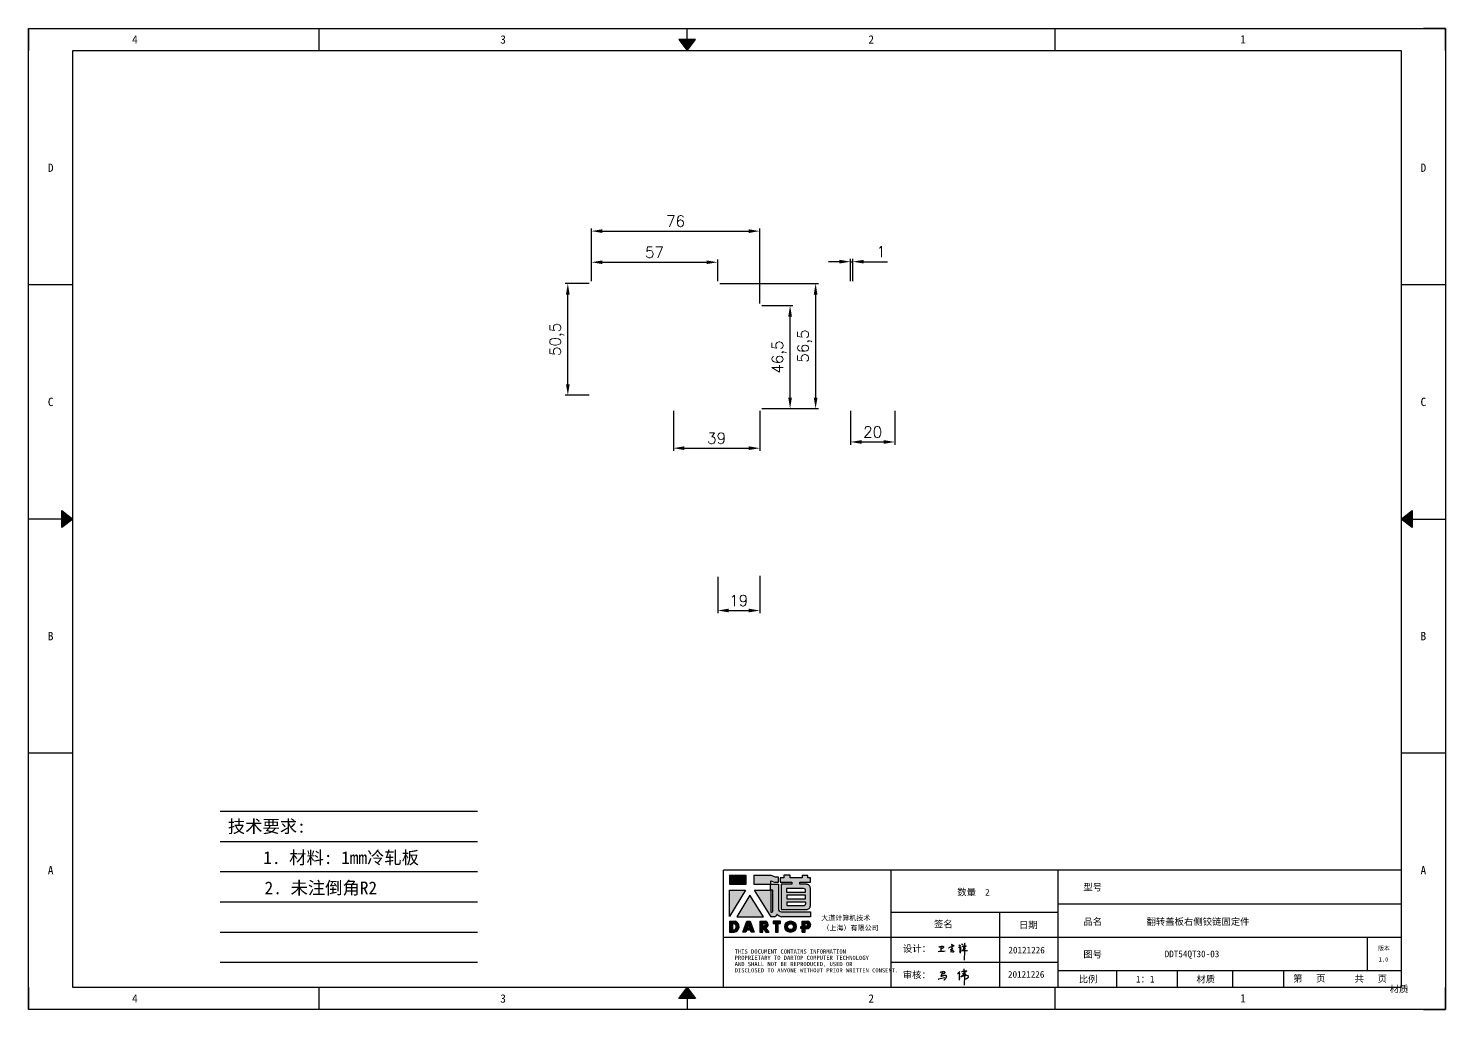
# Model space of a CAD drawing. Header units: millimetres. Extents: x 25928 to 50356, y -44172 to 20163.
# Drawn here: x 35511 to 36151, y -15592 to -15148 of the extents above; entities that cross this region are included whole.
import ezdxf
from ezdxf.enums import TextEntityAlignment as Align

# ---------------------------------------------------------------- set-up
doc = ezdxf.new("R2010")
doc.units = ezdxf.units.MM
doc.linetypes.add('DOT', pattern=[0.25, 0, -0.25])
doc.layers.add('4', color=7, linetype='Continuous')
doc.layers.add('print', color=30, linetype='Continuous')
doc.layers.add('dim', color=2, linetype='Continuous', lineweight=9)
doc.styles.add('Dartop', font='')
doc.styles.add('HZ', font='')
doc.styles.add('hzHT', font='simhei.ttf')
doc.styles.get("Standard").update_dxf_attribs({"font": 'txt', "bigfont": 'gbcbig.shx'})
doc.styles.get('Dartop').set_extended_font_data('FangSong_GB2312')
doc.styles.get('HZ').set_extended_font_data('SimSun')
doc.dimstyles.new('small', dxfattribs={"dimtxt": 5, "dimasz": 5, "dimexe": 1.25, "dimexo": 1, "dimgap": 2, "dimtad": 1, "dimtxsty": 'Standard', "dimcen": 2.5, "dimadec": 0, "dimazin": 0, "dimtfac": 1, "dimtmove": 0, "dimatfit": 3, "dimfxl": 0, "dimarcsym": 0})

# ---------------------------------------------------------------- blocks, each defined once
blk = doc.blocks.new('*D987')
at = {"layer": 'Defpoints', "color": 0}
for p in [(35882.47, -15320.19, -744.27), (35902.47, -15320.19, -769.27), (35902.47, -15335.25)]:
    blk.add_point(p, dxfattribs=at)
at = {"layer": 'dim', "color": 0, "lineweight": -2}
for p, q in [((35882.47, -15321.19), (35882.47, -15336.5)), ((35902.47, -15321.19), (35902.47, -15336.5)), ((35887.47, -15335.25), (35897.47, -15335.25))]:
    blk.add_line(p, q, dxfattribs=at)
at = {"layer": 'dim', "color": 0}
for points in [[(35887.47, -15334.41), (35887.47, -15336.08), (35882.47, -15335.25)], [(35897.47, -15334.41), (35897.47, -15336.08), (35902.47, -15335.25)]]:
    blk.add_solid(points, dxfattribs=at)
at = {"layer": 'dim', "color": 0, "insert": (35892.47, -15330.75), "char_height": 5, "attachment_point": 5}
blk.add_mtext('20', dxfattribs=at)
blk = doc.blocks.new('*D1006')
at = {"layer": 'Defpoints', "color": 0}
for p in [(35822.5, -15395.12, 50.32), (35841.5, -15394.73, 8.82), (35841.5, -15411.37)]:
    blk.add_point(p, dxfattribs=at)
at = {"layer": 'dim', "color": 0, "lineweight": -2}
for p, q in [((35822.5, -15396.12), (35822.5, -15412.62)), ((35841.5, -15395.73), (35841.5, -15412.62)), ((35827.5, -15411.37), (35836.5, -15411.37))]:
    blk.add_line(p, q, dxfattribs=at)
at = {"layer": 'dim', "color": 0}
for points in [[(35827.5, -15410.53), (35827.5, -15412.2), (35822.5, -15411.37)], [(35836.5, -15410.53), (35836.5, -15412.2), (35841.5, -15411.37)]]:
    blk.add_solid(points, dxfattribs=at)
at = {"layer": 'dim', "color": 0, "insert": (35832, -15406.87), "char_height": 5, "attachment_point": 5}
blk.add_mtext('19', dxfattribs=at)
blk = doc.blocks.new('*D989')
at = {"layer": 'Defpoints', "color": 0}
for p in [(35841.5, -15240.03), (35765.5, -15263.69, -11.3), (35841.5, -15273.69, 7.7)]:
    blk.add_point(p, dxfattribs=at)
at = {"layer": 'dim', "color": 0, "lineweight": -2}
for p, q in [((35765.5, -15262.69), (35765.5, -15238.78)), ((35770.5, -15240.03), (35836.5, -15240.03)), ((35841.5, -15272.69), (35841.5, -15238.78))]:
    blk.add_line(p, q, dxfattribs=at)
at = {"layer": 'dim', "color": 0}
for points in [[(35770.5, -15239.2), (35770.5, -15240.87), (35765.5, -15240.03)], [(35836.5, -15239.2), (35836.5, -15240.87), (35841.5, -15240.03)]]:
    blk.add_solid(points, dxfattribs=at)
at = {"layer": 'dim', "color": 0, "insert": (35803.5, -15235.53), "char_height": 5, "attachment_point": 5}
blk.add_mtext('76', dxfattribs=at)
blk = doc.blocks.new('*D1007')
at = {"layer": 'Defpoints', "color": 0}
for p in [(35822.5, -15254.09), (35765.5, -15263.07), (35822.5, -15263.69, -11.3)]:
    blk.add_point(p, dxfattribs=at)
at = {"layer": 'dim', "color": 0, "lineweight": -2}
for p, q in [((35765.5, -15262.07), (35765.5, -15252.84)), ((35770.5, -15254.09), (35817.5, -15254.09)), ((35822.5, -15262.69), (35822.5, -15252.84))]:
    blk.add_line(p, q, dxfattribs=at)
at = {"layer": 'dim', "color": 0}
for points in [[(35770.5, -15253.26), (35770.5, -15254.92), (35765.5, -15254.09)], [(35817.5, -15253.26), (35817.5, -15254.92), (35822.5, -15254.09)]]:
    blk.add_solid(points, dxfattribs=at)
at = {"layer": 'dim', "color": 0, "insert": (35794, -15249.59), "char_height": 5, "attachment_point": 5}
blk.add_mtext('57', dxfattribs=at)
blk = doc.blocks.new('*D990')
at = {"layer": 'Defpoints', "color": 0}
for p in [(35802.5, -15320.19, -11.3), (35841.5, -15320.19, 7.7), (35841.5, -15338.06)]:
    blk.add_point(p, dxfattribs=at)
at = {"layer": 'dim', "color": 0, "lineweight": -2}
for p, q in [((35802.5, -15321.19), (35802.5, -15339.31)), ((35841.5, -15321.19), (35841.5, -15339.31)), ((35807.5, -15338.06), (35836.5, -15338.06))]:
    blk.add_line(p, q, dxfattribs=at)
at = {"layer": 'dim', "color": 0}
for points in [[(35807.5, -15337.22), (35807.5, -15338.89), (35802.5, -15338.06)], [(35836.5, -15337.22), (35836.5, -15338.89), (35841.5, -15338.06)]]:
    blk.add_solid(points, dxfattribs=at)
at = {"layer": 'dim', "color": 0, "insert": (35822, -15333.56), "char_height": 5, "attachment_point": 5}
blk.add_mtext('39', dxfattribs=at)
blk = doc.blocks.new('*D991')
at = {"layer": 'Defpoints', "color": 0}
for p in [(35822.5, -15263.69, -11.3), (35841.5, -15320.19, 7.7), (35866.72, -15320.19)]:
    blk.add_point(p, dxfattribs=at)
at = {"layer": 'dim', "color": 0, "lineweight": -2}
for p, q in [((35823.5, -15263.69), (35867.97, -15263.69)), ((35866.72, -15268.69), (35866.72, -15315.19)), ((35842.5, -15320.19), (35867.97, -15320.19))]:
    blk.add_line(p, q, dxfattribs=at)
at = {"layer": 'dim', "color": 0}
for points in [[(35865.88, -15268.69), (35867.55, -15268.69), (35866.72, -15263.69)], [(35865.88, -15315.19), (35867.55, -15315.19), (35866.72, -15320.19)]]:
    blk.add_solid(points, dxfattribs=at)
at = {"layer": 'dim', "color": 0, "insert": (35861.8, -15291.94), "char_height": 5, "attachment_point": 5, "rotation": 90}
blk.add_mtext('56,5', dxfattribs=at)
blk = doc.blocks.new('*D992')
at = {"layer": 'Defpoints', "color": 0}
for p in [(35841.5, -15273.69, 7.7), (35855.19, -15273.69), (35841.5, -15320.19, 7.7)]:
    blk.add_point(p, dxfattribs=at)
at = {"layer": 'dim', "color": 0, "lineweight": -2}
for p, q in [((35842.5, -15273.69), (35856.44, -15273.69)), ((35855.19, -15315.19), (35855.19, -15278.69)), ((35842.5, -15320.19), (35856.44, -15320.19))]:
    blk.add_line(p, q, dxfattribs=at)
at = {"layer": 'dim', "color": 0}
for points in [[(35854.36, -15278.69), (35856.03, -15278.69), (35855.19, -15273.69)], [(35854.36, -15315.19), (35856.03, -15315.19), (35855.19, -15320.19)]]:
    blk.add_solid(points, dxfattribs=at)
at = {"layer": 'dim', "color": 0, "insert": (35850.28, -15296.94), "char_height": 5, "attachment_point": 5, "rotation": 90}
blk.add_mtext('46,5', dxfattribs=at)
blk = doc.blocks.new('*D993')
at = {"layer": 'Defpoints', "color": 0}
for p in [(35754.85, -15263.69), (35765.5, -15263.69, -11.3), (35765.5, -15314.19, -11.3)]:
    blk.add_point(p, dxfattribs=at)
at = {"layer": 'dim', "color": 0, "lineweight": -2}
for p, q in [((35764.5, -15263.69), (35753.6, -15263.69)), ((35754.85, -15309.19), (35754.85, -15268.69)), ((35764.5, -15314.19), (35753.6, -15314.19))]:
    blk.add_line(p, q, dxfattribs=at)
at = {"layer": 'dim', "color": 0}
for points in [[(35754.02, -15268.69), (35755.68, -15268.69), (35754.85, -15263.69)], [(35754.02, -15309.19), (35755.68, -15309.19), (35754.85, -15314.19)]]:
    blk.add_solid(points, dxfattribs=at)
at = {"layer": 'dim', "color": 0, "insert": (35749.93, -15288.94), "char_height": 5, "attachment_point": 5, "rotation": 90}
blk.add_mtext('50,5', dxfattribs=at)
blk = doc.blocks.new('*D997')
at = {"layer": 'Defpoints', "color": 0}
for p in [(35883.47, -15253.83), (35882.47, -15263.69, -707.27), (35883.47, -15263.69, -707.27)]:
    blk.add_point(p, dxfattribs=at)
at = {"layer": 'dim', "color": 0, "lineweight": -2}
for p, q in [((35877.47, -15253.83), (35872.47, -15253.83)), ((35882.47, -15262.69), (35882.47, -15252.58)), ((35882.47, -15253.83), (35883.47, -15253.83)), ((35883.47, -15262.69), (35883.47, -15252.58)), ((35888.47, -15253.83), (35899.13, -15253.83))]:
    blk.add_line(p, q, dxfattribs=at)
at = {"layer": 'dim', "color": 0}
for points in [[(35877.47, -15252.99), (35877.47, -15254.66), (35882.47, -15253.83)], [(35888.47, -15252.99), (35888.47, -15254.66), (35883.47, -15253.83)]]:
    blk.add_solid(points, dxfattribs=at)
at = {"layer": 'dim', "color": 0, "insert": (35896.3, -15249.33), "char_height": 5, "attachment_point": 5}
blk.add_mtext('1', dxfattribs=at)
blk = doc.blocks.new('*U862')
at = {"color": 254, "linetype": 'Continuous', "extrusion": (0, 0, -1)}
for points in [[(-17, 0.333), (-16.812, 0.25), (-17, 0.5)], [(-17, 0.333), (-17.188, 0.25), (-16.812, 0.25)], [(-17, 0.333), (-17, 0.5), (-17.188, 0.25)]]:
    blk.add_solid(points, dxfattribs=at)
blk = doc.blocks.new('*U861')
at = {"color": 254, "linetype": 'Continuous', "extrusion": (0, 0, -1)}
for points in [[(-33.167, 11), (-33, 11), (-33.25, 11.188)], [(-33.167, 11), (-33.25, 11.188), (-33.25, 10.812)], [(-33.167, 11), (-33.25, 10.812), (-33, 11)]]:
    blk.add_solid(points, dxfattribs=at)
blk = doc.blocks.new('*U863')
at = {"color": 254, "linetype": 'Continuous'}
for points in [[(17, 21.667), (17.188, 21.75), (16.812, 21.75)], [(17, 21.667), (16.812, 21.75), (17, 21.5)], [(17, 21.667), (17, 21.5), (17.188, 21.75)]]:
    blk.add_solid(points, dxfattribs=at)
blk = doc.blocks.new('*U860')
at = {"color": 254, "linetype": 'Continuous', "extrusion": (0, 0, -1)}
for points in [[(-0.833, 11), (-0.75, 10.812), (-0.75, 11.188)], [(-0.833, 11), (-0.75, 11.188), (-1, 11)], [(-0.833, 11), (-1, 11), (-0.75, 10.812)]]:
    blk.add_solid(points, dxfattribs=at)
blk = doc.blocks.new('dadao')
for p, q in [((48, 19.2), (44.9, 10.4)), ((44.9, 10.4), (51.2, 10.4)), ((51.2, 10.4), (48, 19.2))]:
    blk.add_line(p, q)
for points in [[(41.8, 121.6), (41.8, 143.7), (-0.4, 143.7), (-0.4, 121.6), (41.8, 121.6)], [(104.8, 122), (104.8, 130.3), (114.1, 126.3), (124.2, 126.3), (124.2, 139.6), (115.9, 139.6), (105.1, 143.9), (61.5, 143.9)], [(61.7, 144), (61.7, 121.3), (103.9, 121.3)], [(113.4, 38.7), (105.1, 38.7), (63, 106.5), (103.9, 106.5), (103.9, 120.9), (103.9, 121.3)], [(109.7, 53.6), (109.7, 106.2), (104.3, 106.2), (104.3, 50.4), (106.6, 50.4)], [(144.6, 94.4), (144.6, 84.8), (192, 84.8), (192, 94.1), (144.9, 94.1)], [(120.2, 45), (119.5, 45), (119.5, 44.6)], [(0, 28), (0, 0), (11.8, 0)], [(0.1, 28), (14, 28)], [(7.1, 21.8), (7.1, 6.1), (12, 6.1)], [(7.1, 21.8), (11.4, 21.8)], [(76.8, 28.2), (76.8, 0), (84.1, 0), (84.1, 11.1), (91.6, -0.1), (100.3, -0.1), (91.7, 11.1)], [(76.8, 28.2), (90.6, 28.2)], [(84, 22.7), (84, 15.3), (87.2, 15.3)], [(84, 22.7), (87.3, 22.7)], [(183.7, 0), (183.7, 9.6), (180.6, 9.6), (180.6, 14.9), (183.8, 14.9), (183.8, 28.1), (196.1, 28.1), (196.5, 28.1)], [(183.7, 0), (190.9, 0), (190.9, 9.6), (198.8, 9.6)], [(194.9, 22.3), (190.8, 22.3), (190.8, 15), (194.4, 15)]]:
    blk.add_lwpolyline(points)
blk.add_lwpolyline([(137.1, 144.2), (137.1, 137.9), (128.3, 137.9), (128.3, 126.5), (157.3, 126.5), (157.3, 121.5), (130.3, 121.5), (130.3, 57.5), (194.4, 57.5, 0.414214), (204.4, 67.5), (204.4, 111.3, 0.414214), (194.4, 121.3), (177.5, 121.3), (177.5, 126.3), (204.7, 126.3), (204.7, 137.7), (198.2, 137.7), (198.2, 143.9), (183.3, 143.9), (183.3, 138), (153, 138), (153, 144.2), (137.1, 144.2)], format="xyb", close=True)
for points in [[(104.8, 122), (123.4, 122), (123.4, 60, 0.414214), (131.4, 52), (204.8, 52), (204.8, 39.1), (131.7, 39.1)], [(144.3, 110.8), (144.3, 101.8), (192.3, 101.8), (192.3, 105.5, 0.414214), (187.3, 110.5), (144.3, 110.5)], [(144.6, 77), (144.6, 67.5), (187.6, 67.5, 0.414214), (192.6, 72.5), (192.6, 76.4), (144.6, 76.4)]]:
    blk.add_lwpolyline(points, format="xyb")
for points in [[(-0.3, 106.2), (40.4, 106.2), (-0.3, 39.7), (-0.3, 106.2)], [(51.7, 94.1), (18.4, 39.3), (86.2, 39.3)], [(43.8, 28.2), (51.8, 28.2), (62.6, -0.1), (55, -0.1), (53.2, 5), (42.9, 5), (41.1, 0), (33.6, 0)], [(110, 28.1), (110, 21.9), (116, 21.9), (116, -0.1), (123.2, -0.1), (123.2, 22), (129.2, 22), (129.2, 28.1), (110, 28.1)]]:
    blk.add_lwpolyline(points, close=True)
for radius in [14.5, 7.44]:
    blk.add_circle((154.2, 14.2), radius)
for centre, radius, start, end in [((99.2, 60.7), 12.6, 305.6399, 325.969), ((111.6, 46.7), 8.19, 282.9811, 347.6627), ((136, 61.7), 22.9, 226.7358, 259.3209), ((8.5, 13.9), 8.49, 294.2143, 69.7177), ((9.6, 14.2), 14.4, 278.6604, 72.3203), ((86.4, 19), 3.8, 282.527, 76.7196), ((88.6, 19.4), 8.95, 290.6073, 77.2124), ((193.7, 18.7), 3.8, 280.9891, 72.5513), ((195.7, 18.6), 9.51, 288.8959, 85.2442)]:
    blk.add_arc(centre, radius, start, end)
blk = doc.blocks.new('h')
for p, q in [((20768.1, -2360.9), (20773, -2359.1)), ((20769.5, -2366.9), (20769.8, -2370.6)), ((20769.8, -2370.6), (20770.9, -2378)), ((20770.9, -2378), (20771.5, -2370.6)), ((20772.4, -2369.3), (20774.9, -2367.8)), ((20773, -2359.1), (20784.1, -2355.2)), ((20773.3, -2331.8), (20775.3, -2338.7)), ((20789.1, -2340.9), (20773.5, -2331.9)), ((20775.3, -2338.7), (20775.6, -2351.2)), ((20775.6, -2351.2), (20775.5, -2357.3)), ((20782.2, -2369.2), (20780, -2377.1)), ((20780, -2377.1), (20788.3, -2371.3)), ((20780.1, -2366.4), (20780.8, -2366.4)), ((20781.9, -2367.4), (20782.2, -2369.2)), ((20845.7, -2343.5), (20848.4, -2353)), ((20848.9, -2370.3), (20847.9, -2424)), ((20848.4, -2353), (20848.9, -2370.3))]:
    blk.add_line(p, q)
for points in [[(20696.6, -2372.4, 0.002073), (20710.6, -2371.9, 0.016137), (20719.6, -2371.3, 0.008314), (20736.9, -2369.3)], [(20699.1, -2348.2, -0.029745), (20704.6, -2345.4, -0.046842), (20708.4, -2344.2, -0.00919), (20714.3, -2343, -0.018517), (20717.2, -2342.5, -0.037841), (20720.3, -2342.4, -0.039541), (20723.2, -2342.8, -0.149785), (20726, -2344.3, -0.204935), (20726.9, -2346.6, -0.074872), (20726.5, -2348.3, -0.061615), (20725.6, -2350.3, -0.034204), (20723.8, -2352.6, -0.045776), (20722.3, -2354.1, -0.054985), (20720.4, -2355.3, -0.036348), (20717.3, -2356.5, -0.067752), (20715.7, -2356.8, -0.043553), (20713.2, -2356.7)], [(20755, -2351.9, -0.024077), (20759.9, -2350.1, -0.013147), (20768.7, -2346.5, -0.00522), (20775.4, -2344.1, -0.018517), (20777.3, -2343.4, -0.008274), (20786.3, -2341, -0.039541), (20788.3, -2340.8, -0.079216), (20789.4, -2341, -0.204935)], [(20813.5, -2350.1, 0.007348), (20815.9, -2348.7, 0.008421), (20818, -2347.3, 0.009459), (20819.7, -2346.2, -0.016325), (20820.7, -2345.5, -0.173771), (20821.8, -2345.3, -0.085159), (20823.9, -2346, -0.125883), (20826, -2347.9, -0.160659), (20826.6, -2350.1, -0.010447), (20826.5, -2352.3, -0.008247), (20826.2, -2355.1, -0.002698), (20825.3, -2374, 0.001562), (20823.9, -2383.7, 0.016137)], [(20816.8, -2335, -0.053561), (20819.6, -2336.1, -0.075272), (20821.3, -2337.3, -0.005295), (20822.5, -2338.5, -0.009337), (20823.1, -2339.1, -0.026146), (20823.7, -2339.8, -0.016644), (20824.5, -2340.9)], [(20832.1, -2329.2, -0.053561), (20834.9, -2330.3, -0.075272), (20836.7, -2331.5, -0.005295), (20837.8, -2332.6, -0.009337), (20838.5, -2333.3, -0.026146), (20839, -2334, -0.016644), (20839.8, -2335.1)], [(20836, -2343.7, -0.02797), (20842.1, -2342.6, -0.048868), (20845.6, -2342.2, -0.00919), (20851.1, -2341.4, -0.018517), (20853.9, -2341.1, -0.037841), (20856.7, -2341.2, -0.039541), (20859.4, -2341.6, -0.018282), (20840.6, -2354.7, -0.000937)], [(20847.6, -2340.2, 0.021784), (20849.6, -2335.9, 0.028296), (20850.8, -2332.4, 0.008136), (20851.9, -2328.2, 0.028913), (20852.2, -2327, 0.08193), (20852.1, -2325.9, 0.075058), (20851.7, -2324.7, 0.275043)]]:
    blk.add_lwpolyline(points, format="xyb")
for points in [[(20711.3, -2343.5), (20711.3, -2343.5), (20711.5, -2355.8), (20710.7, -2368), (20710.6, -2371.9)], [(20821.5, -2350.6), (20822.4, -2359.2), (20822.2, -2364.9), (20821.7, -2369), (20821.3, -2376.3), (20823.6, -2368.5), (20827.2, -2366.3), (20829.5, -2366.3)], [(20840.6, -2354.7), (20850, -2354.7), (20855, -2354.3), (20845.9, -2361.1), (20840.5, -2364), (20833, -2367.5), (20863.2, -2367.4), (20865.9, -2367.3)]]:
    blk.add_lwpolyline(points)
for centre, radius, start, end in [((20773.7, -2371.2), 2.3, 121.9907, 163.60158), ((20787.5, -2406), 40.3, 100.61827, 108.24823), ((20780.8, -2367.6), 1.15, 9.4675, 90)]:
    blk.add_arc(centre, radius, start, end)

msp = doc.modelspace()

# ---------------------------------------------------------------- hatches: boundary and pattern name
for points in [[(35835.32, -15531.013), (35827.786, -15531.013), (35827.786, -15534.949), (35835.32, -15534.949)], [(35835.077, -15537.703), (35827.806, -15537.703), (35827.806, -15549.574)], [(35837.093, -15539.857), (35831.149, -15549.653), (35843.252, -15549.653)], [(35850.937, -15551.658), (35847.497, -15551.658), (35847.497, -15552.749), (35848.57, -15552.749), (35848.57, -15556.681), (35849.855, -15556.681), (35849.855, -15552.746), (35850.937, -15552.746)]]:
    msp.add_hatch(color=0).paths.add_polyline_path(points)
h = msp.add_hatch(color=0)
h.paths.add_polyline_path([(35846.578, -15533.405), (35848.241, -15534.123), (35850.039, -15534.123), (35850.039, -15531.744), (35848.555, -15531.744), (35846.623, -15530.981), (35838.88, -15530.981), (35838.88, -15535.005), (35846.414, -15535.005), (35846.414, -15535.086), (35846.414, -15537.658), (35839.108, -15537.658), (35846.623, -15549.752), (35848.111, -15549.752, 0.2793748), (35849.197, -15548.695), (35849.197, -15548.64), (35849.328, -15548.64, 0.1431454), (35851.377, -15549.682), (35864.435, -15549.682), (35864.435, -15547.389), (35851.321, -15547.389, -0.4142136), (35849.893, -15545.96), (35849.893, -15534.878), (35846.578, -15534.878)])
h.paths.add_polyline_path([(35846.49, -15537.709), (35847.447, -15537.709), (35847.447, -15547.096, -0.0889357), (35846.892, -15547.667), (35846.486, -15547.667)], flags=16)
h = msp.add_hatch(color=0)
h.paths.add_polyline_path([(35864.413, -15532.077), (35863.251, -15532.077), (35863.251, -15530.972), (35860.595, -15530.972), (35860.595, -15532.022), (35855.174, -15532.022), (35855.174, -15530.917), (35852.334, -15530.917), (35852.334, -15532.042), (35850.765, -15532.042), (35850.765, -15534.08), (35855.943, -15534.08), (35855.943, -15534.981), (35851.118, -15534.981), (35851.118, -15546.391), (35862.572, -15546.391, 0.4142136), (35864.358, -15544.605), (35864.358, -15536.792, 0.4142136), (35862.572, -15535.006), (35859.544, -15535.006), (35859.544, -15534.122), (35864.413, -15534.122)])
h.paths.add_polyline_path([(35861.307, -15536.941, -0.4142136), (35862.2, -15537.833), (35862.2, -15538.488), (35853.624, -15538.488), (35853.624, -15536.941)], flags=16)
h.paths.add_polyline_path([(35862.144, -15539.87), (35862.144, -15541.528), (35853.68, -15541.528), (35853.68, -15539.87)], flags=16)
h.paths.add_polyline_path([(35862.255, -15543.02), (35862.255, -15543.73, -0.4142136), (35861.362, -15544.623), (35853.68, -15544.623), (35853.68, -15543.02)], flags=16)
h = msp.add_hatch(color=0)
h.paths.add_polyline_path([(35830.354, -15551.676), (35827.86, -15551.676), (35827.86, -15556.666), (35829.96, -15556.666, 0.7930159)])
h.paths.add_polyline_path([(35829.997, -15555.574), (35829.125, -15555.574), (35829.125, -15552.769), (35829.901, -15552.769, -0.6713609)], flags=16)
h = msp.add_hatch(color=0)
h.paths.add_polyline_path([(35837.111, -15551.635), (35835.688, -15551.635), (35833.857, -15556.672), (35835.206, -15556.672), (35835.523, -15555.779), (35837.35, -15555.779), (35837.674, -15556.683), (35839.033, -15556.683)])
h.paths.add_polyline_path([(35837.001, -15554.817), (35835.869, -15554.817), (35836.424, -15553.234)], flags=16)
h = msp.add_hatch(color=0)
h.paths.add_polyline_path([(35844.031, -15551.638), (35841.578, -15551.638), (35841.578, -15556.675), (35842.874, -15556.675), (35842.874, -15554.678), (35844.207, -15556.693), (35845.773, -15556.693), (35844.24, -15554.691, 0.7440549)])
h.paths.add_polyline_path([(35842.862, -15553.933), (35842.862, -15552.61), (35843.442, -15552.61, -0.796809), (35843.433, -15553.933)], flags=16)
h = msp.add_hatch(color=0)
h.paths.add_polyline_path([(35852.807, -15554.138, 1), (35857.978, -15554.138, 1)])
h.paths.add_polyline_path([(35856.721, -15554.138, -1), (35854.064, -15554.138, -1)], flags=16)
h = msp.add_hatch(color=0)
h.paths.add_polyline_path([(35862.938, -15551.65), (35862.864, -15551.65), (35860.677, -15551.65), (35860.677, -15554.001), (35860.097, -15554.001), (35860.097, -15554.955), (35860.668, -15554.955), (35860.668, -15556.666), (35861.945, -15556.666), (35861.945, -15554.948), (35863.348, -15554.948, 0.8123038)])
h.paths.add_polyline_path([(35861.926, -15553.994), (35861.926, -15552.679), (35862.652, -15552.679, -0.7782134), (35862.578, -15553.994)], flags=16)

# ---------------------------------------------------------------- linework, layer by layer
at = {"color": 0, "linetype": 'DOT'}
for p, q in [((35511.296, -15148.455), (36141.089, -15148.455)), ((35511.296, -15581.552), (35511.296, -15158.527)), ((36151.161, -15158.527), (36151.161, -15581.552)), ((36141.089, -15591.624), (35511.296, -15591.624))]:
    msp.add_line(p, q, dxfattribs=at)
at = {"color": 0}
for p, q in [((35511.296, -15148.455), (35511.296, -15158.527)), ((35642.524, -15158.527), (35642.524, -15148.455)), ((35808.712, -15153.491), (35808.712, -15148.455)), ((35974.9, -15158.527), (35974.9, -15148.455)), ((36151.161, -15148.455), (36141.089, -15148.455)), ((36151.161, -15158.527), (36151.161, -15148.455)), ((35531.44, -15581.552), (35531.44, -15158.527)), ((35531.44, -15158.527), (36131.017, -15158.527)), ((36131.017, -15158.527), (36131.017, -15581.552)), ((35531.44, -15264.283), (35511.296, -15264.283)), ((36151.161, -15264.283), (36131.017, -15264.283)), ((35526.404, -15370.04), (35511.296, -15370.04)), ((36136.053, -15370.04), (36151.161, -15370.04)), ((35531.44, -15475.796), (35511.296, -15475.796)), ((36151.161, -15475.796), (36131.017, -15475.796)), ((36131.017, -15528.674), (35825.079, -15528.674)), ((35825.079, -15581.552), (35825.079, -15528.674)), ((35900.619, -15528.674), (35900.619, -15581.552)), ((35976.159, -15581.552), (35976.159, -15528.674)), ((35900.619, -15547.559), (35976.159, -15547.559)), ((35949.72, -15547.559), (35949.72, -15581.552)), ((35976.159, -15543.782), (36131.017, -15543.782)), ((35825.079, -15558.89), (35900.619, -15558.89)), ((35900.619, -15558.89), (36131.017, -15558.89)), ((36115.909, -15573.998), (36115.909, -15558.89)), ((35900.619, -15570.221), (35976.159, -15570.221)), ((35976.159, -15573.998), (36131.017, -15573.998)), ((36002.736, -15581.552), (36002.736, -15573.998)), ((36030.126, -15581.552), (36030.126, -15573.998)), ((36055.025, -15581.552), (36055.025, -15573.998)), ((36078.139, -15581.552), (36078.139, -15573.998)), ((35511.296, -15581.552), (35511.296, -15591.624)), ((36131.017, -15581.552), (35531.44, -15581.552)), ((35642.524, -15591.624), (35642.524, -15581.552)), ((35808.712, -15586.588), (35808.712, -15591.624)), ((35974.9, -15591.624), (35974.9, -15581.552)), ((36151.161, -15591.624), (36151.161, -15581.552)), ((36141.089, -15591.624), (36151.161, -15591.624))]:
    msp.add_line(p, q, dxfattribs=at)
for p, q in [((35933.629, -15573.259), (35933.845, -15575.07)), ((35933.061, -15576.385), (35932.318, -15576.787)), ((35933.595, -15576.1), (35933.061, -15576.385)), ((35933.091, -15575.499), (35934.035, -15575.499)), ((35934.538, -15575.453), (35933.595, -15576.1)), ((35933.881, -15576.406), (35933.801, -15580.566)), ((35933.845, -15575.07), (35933.881, -15576.406)), ((35934.035, -15575.499), (35934.538, -15575.453))]:
    msp.add_line(p, q)
for points in [[(35808.712, -15158.527), (35812.489, -15153.491), (35804.935, -15153.491), (35808.712, -15158.527)], [(35531.44, -15370.04), (35526.404, -15373.817), (35526.404, -15366.262), (35531.44, -15370.04)], [(36131.017, -15370.04), (36136.053, -15366.262), (36136.053, -15373.817), (36131.017, -15370.04)], [(35808.712, -15581.552), (35812.489, -15586.588), (35804.935, -15586.588), (35808.712, -15581.552)]]:
    msp.add_lwpolyline(points, close=True, dxfattribs=at)
for points in [[(35932.628, -15574.386, -0.0279703), (35933.238, -15574.273, -0.0488679), (35933.592, -15574.235, -0.0091902), (35934.148, -15574.153, -0.0185172), (35934.426, -15574.127, -0.0378406), (35934.711, -15574.133, -0.0395413), (35934.98, -15574.181, -0.0182819), (35933.091, -15575.499, -0.0009369)], [(35922.885, -15574.846, -0.029745), (35923.317, -15574.63, -0.0468422), (35923.609, -15574.536, -0.0091902), (35924.065, -15574.443, -0.0185172), (35924.294, -15574.41, -0.0378406), (35924.53, -15574.403, -0.0395413), (35924.754, -15574.431, -0.1497852), (35924.974, -15574.55, -0.2049352), (35925.041, -15574.724, -0.0748717), (35925.015, -15574.861, -0.0616146), (35924.941, -15575.012, -0.0342039), (35924.806, -15575.19, -0.0457759), (35924.685, -15575.306, -0.054985), (35924.538, -15575.398, -0.0363479), (35924.296, -15575.494, -0.0677521), (35924.175, -15575.515, -0.0435534), (35923.984, -15575.505)], [(35932.318, -15576.787, -0.029745), (35932.992, -15576.449, -0.0468422), (35933.448, -15576.303, -0.0091902), (35934.16, -15576.159, -0.0185172), (35934.517, -15576.107, -0.0378406), (35934.885, -15576.096, -0.0395413), (35935.235, -15576.139, -0.1497852), (35935.576, -15576.326, -0.2049352), (35935.681, -15576.596, -0.0748717), (35935.641, -15576.81, -0.0616146), (35935.525, -15577.046, -0.0342039), (35935.314, -15577.324, -0.0457759), (35935.126, -15577.504, -0.054985), (35934.898, -15577.648, -0.0363479), (35934.52, -15577.798, -0.0677521), (35934.33, -15577.831, -0.0435534), (35934.033, -15577.815)]]:
    msp.add_lwpolyline(points, format="xyb")
msp.add_lwpolyline([(35923.837, -15574.487), (35923.837, -15574.487), (35923.693, -15575.372), (35923.455, -15576.205), (35923.3, -15576.715)])
for centre, radius, start, end in [((35921.78, -15576.251), 1.596, 281.076982, 291.212632), ((35886.68, -15433.776), 148.319, 283.91895, 284.971512), ((35925.739, -15580.937), 4.876, 113.202449, 120.017497), ((35924.594, -15578.268), 1.971, 102.47486, 113.202449), ((35927.451, -15591.179), 15.195, 100.36867, 102.47486), ((35924.277, -15576.999), 1.257, 283.816254, 294.030509), ((35925.39, -15579.916), 3.745, 96.125337, 100.36867), ((35924.545, -15577.621), 0.58, 294.836428, 309.901134), ((35916.813, -15570.487), 11.096, 316.919563, 320.58866), ((35925.191, -15578.056), 1.875, 87.457037, 96.125337), ((35925.198, -15577.899), 1.717, 78.399567, 87.457037), ((35923.101, -15575.877), 2.821, 324.094808, 331.378357), ((35925.44, -15576.718), 0.511, 44.324655, 78.399567), ((35925.29, -15576.984), 0.377, 319.573073, 337.48549), ((35924.252, -15576.155), 1.694, 324.910666, 333.348429), ((35925.076, -15576.462), 0.825, 326.76781, 340.871018), ((35925.603, -15576.559), 0.284, 357.998393, 44.324655), ((35925.326, -15576.549), 0.561, 340.871018, 357.998393), ((35927.096, -15568.855), 7.458, 299.265464, 300.9495), ((35943.991, -15631.367), 57.583, 102.46592, 103.2053), ((35904.75, -15547.532), 38.128, 313.366132, 315.296084), ((36051.992, -15595.766), 121.7, 171.410173, 171.768083), ((35931.567, -15575.385), 0.244, 52.375745, 91.291159), ((35717.119, -15568.468), 214.732, 357.565664, 358.057278), ((35931.483, -15575.347), 0.279, 357.196828, 33.705179), ((35925.195, -15574.935), 6.583, 352.912546, 354.802684), ((35927.664, -15575.16), 4.103, 354.802684, 357.196828)]:
    msp.add_arc(centre, radius, start, end)
at = {"layer": 'Defpoints'}
for p, q in [((35597.839, -15501.965), (35714.098, -15501.965)), ((35597.839, -15515.615), (35714.098, -15515.615)), ((35597.839, -15515.615), (35714.098, -15515.615)), ((35597.839, -15529.265), (35714.098, -15529.265)), ((35597.839, -15542.915), (35714.098, -15542.915)), ((35597.839, -15556.565), (35714.098, -15556.565)), ((35597.839, -15570.215), (35714.098, -15570.215))]:
    msp.add_line(p, q, dxfattribs=at)
at = {"layer": 'print'}
msp.add_lwpolyline([(35511.296, -15148.455), (36151.161, -15148.455), (36151.161, -15591.624), (35511.296, -15591.624)], close=True, dxfattribs=at)

# ---------------------------------------------------------------- block references
at = {"color": 0, "linetype": 'Continuous', "xscale": 20.14402654906928, "yscale": 20.14402654921842, "zscale": 20.14402654921862}
for name, p in [('*U863', (35466.264, -15591.624)), ('*U860', (35511.296, -15591.624)), ('*U861', (35466.264, -15591.624)), ('*U862', (35466.264, -15591.624))]:
    msp.add_blockref(name, p, dxfattribs=at)
at = {"color": 0}
for name, p, xscale, yscale, zscale in [('dadao', (35827.86, -15556.666), 0.1785493262164481, 0.178549326230053, 0.1785493262317104), ('h', (34318.664, -15381.49), 0.07747410198493163, 0.07747410198530816, 0.07747410198528001)]:
    msp.add_blockref(name, p, dxfattribs=dict(at, xscale=xscale, yscale=yscale, zscale=zscale))

# ---------------------------------------------------------------- texts
for s, height, style, p in [('4', 3.777, 'Dartop', (35559.43, -15153.491)), ('3', 3.777, 'Dartop', (35725.618, -15153.491)), ('2', 3.777, 'Dartop', (35891.806, -15153.491)), ('1', 3.777, 'Dartop', (36059.716, -15153.371)), ('D', 3.777, 'Dartop', (35521.368, -15211.405)), ('D', 3.777, 'Dartop', (36141.089, -15211.405)), ('C', 3.777, 'Dartop', (35521.368, -15317.161)), ('C', 3.777, 'Dartop', (36141.089, -15317.161)), ('B', 3.777, 'Dartop', (35521.368, -15422.918)), ('B', 3.777, 'Dartop', (36141.089, -15422.918)), ('A', 3.777, 'Dartop', (35521.368, -15528.674)), ('A', 3.777, 'Dartop', (36141.089, -15528.674)), ('型号', 3.0216, 'hzHT', (35991.836, -15536.36)), ('数量  2', 3.0216, 'hzHT', (35937.983, -15538.578)), ('签名', 3.0216, 'hzHT', (35924.41, -15552.978)), ('日期', 3.0216, 'hzHT', (35962.751, -15553.35)), ('品名', 3.0216, 'hzHT', (35991.836, -15551.871)), ('翻转盖板右侧铰链固定件', 3.0216, 'hzHT', (36039.344, -15551.871)), ('20121226', 3.0216, 'hzHT', (35961.975, -15564.71)), ('图号', 3.0216, 'hzHT', (35991.836, -15566.641)), ('DDT54QT30-03', 3.0216, 'hzHT', (36036.645, -15566.443)), ('版本', 1.8885, 'hzHT', (36123.317, -15563.903)), ('20121226', 3.0216, 'hzHT', (35961.795, -15575.674)), ('1.0', 1.8885, 'Dartop', (36123.09, -15568.95)), ('比例', 3.0216, 'hzHT', (35989.729, -15577.853)), ('1：1', 3.0216, 'hzHT', (36015.528, -15577.853)), ('材质', 3.0216, 'hzHT', (36042.854, -15577.853)), ('第   页', 3.0216, 'hzHT', (36089.596, -15577.54)), ('共   页', 3.0216, 'hzHT', (36117.352, -15577.65)), ('材质', 3.0216, 'hzHT', (36130.094, -15582.329)), ('4', 3.777, 'Dartop', (35559.43, -15586.588)), ('3', 3.777, 'Dartop', (35725.618, -15586.588)), ('2', 3.777, 'Dartop', (35891.806, -15586.588)), ('1', 3.777, 'Dartop', (36059.716, -15586.468))]:
    msp.add_text(s, height=height, dxfattribs=dict(at, style=style)).set_placement(p, align=Align.MIDDLE_CENTER)
at = {"style": 'HZ'}
for s, p in [('技术要求:', (35618.953, -15508.854)), ('     1. 材料: 1mm冷轧板  ', (35646.669, -15522.976)), ('2. 未注倒角R2       ', (35656.998, -15536.626))]:
    msp.add_text(s, height=5.733, dxfattribs=at).set_placement(p, align=Align.MIDDLE_CENTER)
at = {"color": 0, "style": 'hzHT'}
for s, height, p in [('THIS DOCUMENT CONTAINS INFORMATION', 1.8885, (35830.178, -15566.311)), ('PROPRIETARY TO DARTOP COMPUTER TECHNOLOGY', 1.8885, (35830.178, -15569.144)), ('设计：', 3.0216, (35906.106, -15565.567)), ('AND SHALL NOT BE REPRODUCED, USED OR', 1.8885, (35830.178, -15571.977)), ('DISCLOSED TO ANYONE WITHOUT PRIOR WRITTEN CONSENT.', 1.8885, (35830.178, -15574.81)), ('审核：', 3.0216, (35906.061, -15577.466))]:
    msp.add_text(s, height=height, dxfattribs=at).set_placement(p)
at = {"layer": '4', "color": 0, "style": 'hzHT'}
for s, p in [('大道计算机技术', (35869.237, -15551.311)), ('（上海）有限公司', (35869.807, -15555.828))]:
    msp.add_text(s, height=2.2662, dxfattribs=at).set_placement(p)

# ---------------------------------------------------------------- dimensions: what is measured, and where the dimension line sits
at = {"layer": 'dim'}
for base, p1, p2, angle, picture, middle in [((35841.496, -15240.033, -6.695), (35765.496, -15263.691, -18), (35841.496, -15273.691, 1), 180, '*D989', (35803.496, -15235.533, -6.695)), ((35883.465, -15253.828, -6.695), (35882.465, -15263.691, -713.969), (35883.465, -15263.691, -713.969), 180, '*D997', (35896.299, -15249.328, -6.695)), ((35754.851, -15263.691, -6.695), (35765.496, -15314.191, -18), (35765.496, -15263.691, -18), 270, '*D993', (35749.934, -15288.941, -6.695)), ((35866.718, -15320.191, -6.695), (35822.496, -15263.691, -18), (35841.496, -15320.191, 1), 90, '*D991', (35861.801, -15291.941, -6.695)), ((35855.194, -15273.691, -6.695), (35841.496, -15320.191, 1), (35841.496, -15273.691, 1), 90, '*D992', (35850.277, -15296.941, -6.695))]:
    dim = msp.add_linear_dim(base=base, p1=p1, p2=p2, angle=angle, dimstyle='small', override={"dimpost": '\\X'}, dxfattribs=at)
    dim.commit()
    dim.dimension.update_dxf_attribs({"geometry": picture, "text_midpoint": middle})
for base, p1, p2, picture, middle in [((35822.496, -15254.09, -6.695), (35765.496, -15263.066, -6.695), (35822.496, -15263.691, -18), '*D1007', (35793.996, -15249.59, -6.695)), ((35841.496, -15338.056, -6.695), (35802.496, -15320.191, -18), (35841.496, -15320.191, 1), '*D990', (35821.996, -15333.556, -6.695)), ((35902.465, -15335.247, -6.695), (35882.465, -15320.191, -750.969), (35902.465, -15320.191, -775.969), '*D987', (35892.465, -15330.747, -6.695)), ((35841.496, -15411.367, -6.695), (35822.496, -15395.121, 43.621), (35841.496, -15394.725, 2.121), '*D1006', (35831.996, -15406.867, -6.695))]:
    dim = msp.add_linear_dim(base=base, p1=p1, p2=p2, dimstyle='small', override={"dimpost": '\\X'}, dxfattribs=at)
    dim.commit()
    dim.dimension.update_dxf_attribs({"geometry": picture, "text_midpoint": middle})

doc.saveas('drawing.dxf')
